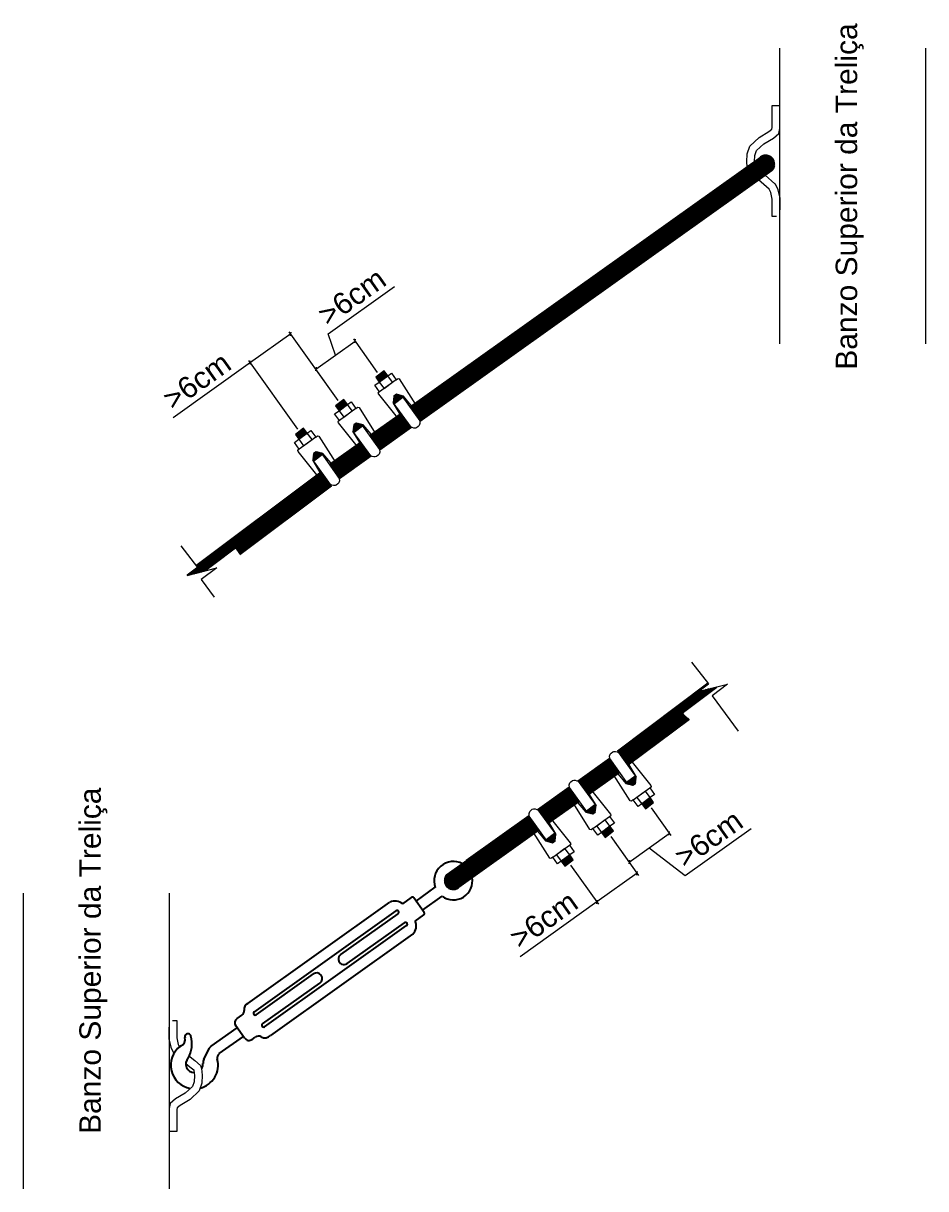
# Model space of a CAD drawing. Header units: inches. Extents: x -37 to 842, y -205 to 94.
# Drawn here: x 125.64 to 126.736, y -174.231 to -172.815 of the extents above; entities that cross this region are included whole.
import ezdxf

# ---------------------------------------------------------------- set-up
doc = ezdxf.new("R2010")
doc.units = ezdxf.units.IN
doc.header["$MEASUREMENT"] = 0
doc.layers.add('ANC_COTAS', color=7, linetype='Continuous', lineweight=9)
doc.layers.add('Cotas', color=9, linetype='Continuous', lineweight=5)
doc.layers.add('Planta da coberta-VIS', color=7, linetype='Continuous')
doc.styles.get("Standard").update_dxf_attribs({"font": 'arial.ttf'})

# ---------------------------------------------------------------- blocks, each defined once
blk = doc.blocks.new('_OBLIQUE')
at = {"color": 0, "linetype": 'ByBlock', "lineweight": -2}
blk.add_line((-0.5, -0.5), (0.5, 0.5), dxfattribs=at)

msp = doc.modelspace()

# ---------------------------------------------------------------- linework, layer by layer
for p, q in [((126.1166, -173.8817), (126.14, -173.865)), ((126.1004, -173.8851), (126.1111, -173.8775)), ((126.1265, -173.8956), (126.114, -173.878)), ((126.1245, -173.8927), (126.1482, -173.8759)), ((125.9124, -174.006), (126.085, -173.8832)), ((125.9124, -174.006), (126.085, -173.8832)), ((125.9198, -174.0165), (126.0925, -173.8937)), ((126.0252, -173.9467), (126.0949, -173.8971)), ((126.0331, -173.9577), (126.1028, -173.9082)), ((126.1155, -173.906), (126.126, -173.8985)), ((125.9326, -174.0344), (126.1052, -173.9116)), ((125.9401, -174.0449), (126.1127, -173.9221)), ((125.9223, -174.0199), (125.992, -173.9703)), ((125.9301, -174.031), (125.9998, -173.9814)), ((125.8993, -174.0245), (125.905, -174.0204)), ((125.8676, -174.0581), (125.8993, -174.0356)), ((125.9084, -174.0484), (125.8978, -174.0335)), ((125.8776, -174.0671), (125.9069, -174.0463)), ((125.9174, -174.0499), (125.9214, -174.047)), ((125.8588, -174.074), (125.8656, -174.0605))]:
    msp.add_line(p, q)
for centre, radius, start, end in [((126.1619, -173.857), 0.0233, 61.7686, 200.2766), ((126.1619, -173.857), 0.0233, 234.0642, 9.5965), ((126.1619, -173.857), 0.0104, 126.1158, 306.1158), ((126.0913, -173.8955), 0.0138, 48.7601, 116.9979), ((126.1123, -173.8792), 0.00208, 35.4286, 125.4286), ((126.0937, -173.8954), 0.0021, 305.4286, 125.4286), ((126.1248, -173.8968), 0.00208, 305.4286, 35.4286), ((126.104, -173.9099), 0.0021, 305.4286, 125.4286), ((126.1031, -173.9121), 0.0138, 313.8593, 26.3103), ((126.0291, -173.9522), 0.00678, 125.4286, 305.4286), ((125.9959, -173.9758), 0.00678, 305.4286, 125.4286), ((125.9167, -174.0139), 0.00902, 118.6999, 184.5599), ((125.9013, -174.0151), 0.00645, 305.4286, 4.5599), ((125.9211, -174.0182), 0.0021, 125.4286, 305.4286), ((125.903, -174.0297), 0.00645, 125.4286, 215.4286), ((125.9314, -174.0327), 0.0021, 125.4286, 305.4286), ((125.8273, -174.0496), 0.00891, 294.206, 14.3747), ((125.8396, -174.0467), 0.00376, 13.4585, 195.6284), ((125.8084, -174.0549), 0.036, 330.5192, 14.6706), ((125.9137, -174.0446), 0.00645, 215.4286, 305.4286), ((125.9252, -174.0523), 0.00645, 59.6134, 125.4286), ((125.9331, -174.0387), 0.00927, 239.6134, 318.2297), ((125.8474, -174.0811), 0.0287, 126.7313, 260.1505), ((125.8336, -174.0636), 0.00645, 114.206, 128.2975), ((125.8336, -174.0636), 0.00645, 114.206, 128.2975), ((125.8713, -174.0634), 0.00645, 125.4286, 153.5332), ((125.8474, -174.0797), 0.0104, 137.5578, 268.0817), ((125.8084, -174.0549), 0.036, 330.5192, 330.9999), ((125.8474, -174.0811), 0.0287, 284.1481, 14.3967), ((125.8474, -174.0797), 0.0104, 327.245, 3.934), ((125.8675, -174.0783), 0.00968, 153.5332, 183.934), ((125.8814, -174.0724), 0.00645, 125.4286, 194.3643)]:
    msp.add_arc(centre, radius, start, end)
at = {"layer": 'ANC_COTAS', "color": 1}
for p, q in [((126.5587, -173.2046), (126.5587, -172.8458)), ((126.7358, -173.2046), (126.7358, -172.8458)), ((126.0823, -173.2436), (126.0867, -173.2404)), ((126.088, -173.2515), (126.0823, -173.2436)), ((126.0867, -173.2404), (126.0926, -173.2485)), ((126.0666, -173.2551), (126.072, -173.2512)), ((126.0723, -173.263), (126.0666, -173.2551)), ((126.072, -173.2512), (126.0778, -173.259)), ((126.0926, -173.2485), (126.0723, -173.263)), ((126.0778, -173.259), (126.088, -173.2515)), ((126.0926, -173.2485), (126.0948, -173.2469)), ((126.0948, -173.2469), (126.0963, -173.2473)), ((126.0963, -173.2473), (126.1159, -173.2784)), ((126.0708, -173.2649), (126.0714, -173.2636)), ((126.0713, -173.2659), (126.0708, -173.2649)), ((126.094, -173.2942), (126.0713, -173.2659)), ((126.0714, -173.2636), (126.0723, -173.263)), ((126.0898, -173.2685), (126.0888, -173.2769)), ((126.0929, -173.2661), (126.0898, -173.2685)), ((126.1014, -173.2684), (126.0929, -173.2661)), ((126.0992, -173.2678), (126.1211, -173.2985)), ((126.1109, -173.2797), (126.1014, -173.2684)), ((126.0177, -173.2899), (126.0231, -173.286)), ((126.0231, -173.286), (126.0289, -173.2938)), ((126.0437, -173.2833), (126.0235, -173.2978)), ((126.0289, -173.2938), (126.0391, -173.2863)), ((126.0334, -173.2785), (126.0378, -173.2752)), ((126.0391, -173.2863), (126.0334, -173.2785)), ((126.0378, -173.2752), (126.0437, -173.2833)), ((126.0437, -173.2833), (126.0459, -173.2817)), ((126.0459, -173.2817), (126.0475, -173.2821)), ((126.0475, -173.2821), (126.0671, -173.3132)), ((126.0888, -173.2769), (126.0974, -173.2912)), ((126.1107, -173.3061), (126.0889, -173.2762)), ((126.1123, -173.2811), (126.1109, -173.2797)), ((126.1133, -173.2811), (126.1123, -173.2811)), ((126.114, -173.2808), (126.1133, -173.2811)), ((126.1145, -173.2804), (126.114, -173.2808)), ((126.1156, -173.2794), (126.1145, -173.2804)), ((126.1159, -173.2784), (126.1156, -173.2794)), ((126.0235, -173.2978), (126.0177, -173.2899)), ((126.022, -173.2997), (126.0225, -173.2985)), ((126.0224, -173.3007), (126.022, -173.2997)), ((126.0451, -173.329), (126.0224, -173.3007)), ((126.0225, -173.2985), (126.0235, -173.2978)), ((126.0441, -173.301), (126.0409, -173.3033)), ((126.0525, -173.3032), (126.0441, -173.301)), ((126.0957, -173.2939), (126.094, -173.2942)), ((126.0972, -173.2928), (126.0957, -173.2939)), ((126.0974, -173.2912), (126.0972, -173.2928)), ((126.1214, -173.3016), (126.1205, -173.3039)), ((126.1211, -173.2985), (126.1214, -173.3016)), ((125.9845, -173.3133), (125.9889, -173.31)), ((125.9903, -173.3211), (125.9845, -173.3133)), ((125.9889, -173.31), (125.9949, -173.3181)), ((126.0409, -173.3033), (126.04, -173.3117)), ((126.0618, -173.341), (126.04, -173.311)), ((126.04, -173.3117), (126.0486, -173.326)), ((126.0503, -173.3026), (126.0722, -173.3333)), ((126.062, -173.3145), (126.0525, -173.3032)), ((126.0634, -173.3159), (126.062, -173.3145)), ((126.0644, -173.3159), (126.0634, -173.3159)), ((126.0651, -173.3156), (126.0644, -173.3159)), ((126.0657, -173.3152), (126.0651, -173.3156)), ((126.0668, -173.3143), (126.0657, -173.3152)), ((126.0671, -173.3132), (126.0668, -173.3143)), ((126.1121, -173.3066), (126.1107, -173.3061)), ((126.1141, -173.3072), (126.1121, -173.3066)), ((126.116, -173.3073), (126.1141, -173.3072)), ((126.1174, -173.3068), (126.116, -173.3073)), ((126.1194, -173.3053), (126.1174, -173.3068)), ((126.1205, -173.3039), (126.1194, -173.3053)), ((125.9689, -173.3247), (125.9743, -173.3208)), ((125.9746, -173.3326), (125.9689, -173.3247)), ((125.9743, -173.3208), (125.98, -173.3286)), ((125.9949, -173.3181), (125.9746, -173.3326)), ((125.98, -173.3286), (125.9903, -173.3211)), ((125.9949, -173.3181), (125.997, -173.3166)), ((125.997, -173.3166), (125.9986, -173.3169)), ((125.9986, -173.3169), (126.0182, -173.348)), ((126.0468, -173.3287), (126.0451, -173.329)), ((126.0484, -173.3276), (126.0468, -173.3287)), ((126.0486, -173.326), (126.0484, -173.3276)), ((125.9731, -173.3345), (125.9737, -173.3333)), ((125.9736, -173.3355), (125.9731, -173.3345)), ((125.9962, -173.3638), (125.9736, -173.3355)), ((125.9737, -173.3333), (125.9746, -173.3326)), ((125.992, -173.3381), (125.9911, -173.3465)), ((125.9952, -173.3358), (125.992, -173.3381)), ((126.0036, -173.338), (125.9952, -173.3358)), ((126.0015, -173.3374), (126.0233, -173.3682)), ((126.0132, -173.3493), (126.0036, -173.338)), ((126.0633, -173.3415), (126.0618, -173.341)), ((126.0652, -173.342), (126.0633, -173.3415)), ((126.0671, -173.3421), (126.0652, -173.342)), ((126.0685, -173.3416), (126.0671, -173.3421)), ((126.0705, -173.3401), (126.0685, -173.3416)), ((126.0717, -173.3387), (126.0705, -173.3401)), ((126.0725, -173.3364), (126.0717, -173.3387)), ((126.0722, -173.3333), (126.0725, -173.3364)), ((125.9911, -173.3465), (125.9997, -173.3609)), ((126.0129, -173.3758), (125.9912, -173.3458)), ((126.0145, -173.3507), (126.0132, -173.3493)), ((126.0155, -173.3508), (126.0145, -173.3507)), ((126.0162, -173.3504), (126.0155, -173.3508)), ((126.0168, -173.35), (126.0162, -173.3504)), ((126.0179, -173.3491), (126.0168, -173.35)), ((126.0182, -173.348), (126.0179, -173.3491)), ((125.9979, -173.3635), (125.9962, -173.3638)), ((125.9995, -173.3624), (125.9979, -173.3635)), ((125.9997, -173.3609), (125.9995, -173.3624)), ((126.0237, -173.3713), (126.0228, -173.3735)), ((126.0233, -173.3682), (126.0237, -173.3713)), ((126.0144, -173.3763), (126.0129, -173.3758)), ((126.0164, -173.3768), (126.0144, -173.3763)), ((126.0183, -173.3769), (126.0164, -173.3768)), ((126.0197, -173.3764), (126.0183, -173.3769)), ((126.0216, -173.375), (126.0197, -173.3764)), ((126.0228, -173.3735), (126.0216, -173.375)), ((125.8308, -173.4502), (125.8512, -173.4766)), ((125.8512, -173.4766), (125.8387, -173.4861)), ((125.8387, -173.4861), (125.8747, -173.4771)), ((125.8747, -173.4771), (125.8557, -173.491)), ((125.8557, -173.491), (125.8716, -173.5126)), ((126.4513, -173.5914), (126.4718, -173.6178)), ((126.4718, -173.6178), (126.4593, -173.6273)), ((126.4593, -173.6273), (126.4952, -173.6183)), ((126.4952, -173.6183), (126.4763, -173.6323)), ((126.4763, -173.6323), (126.508, -173.6754)), ((126.3517, -173.7056), (126.3525, -173.7034)), ((126.352, -173.7087), (126.3517, -173.7056)), ((126.3739, -173.7395), (126.352, -173.7087)), ((126.3525, -173.7034), (126.3537, -173.7019)), ((126.3537, -173.7019), (126.3557, -173.7005)), ((126.3557, -173.7005), (126.3571, -173.7)), ((126.3571, -173.7), (126.359, -173.7001)), ((126.359, -173.7001), (126.3609, -173.7006)), ((126.3609, -173.7006), (126.3624, -173.7011)), ((126.3624, -173.7011), (126.3841, -173.7311)), ((126.3585, -173.7269), (126.3591, -173.7265)), ((126.3591, -173.7265), (126.3598, -173.7261)), ((126.3598, -173.7261), (126.3608, -173.7262)), ((126.3608, -173.7262), (126.3622, -173.7276)), ((126.3756, -173.7161), (126.3758, -173.7145)), ((126.3842, -173.7304), (126.3756, -173.7161)), ((126.3758, -173.7145), (126.3774, -173.7134)), ((126.3774, -173.7134), (126.3791, -173.7131)), ((126.3791, -173.7131), (126.4017, -173.7414)), ((126.3028, -173.7405), (126.3036, -173.7382)), ((126.3031, -173.7436), (126.3028, -173.7405)), ((126.3036, -173.7382), (126.3048, -173.7368)), ((126.3048, -173.7368), (126.3068, -173.7353)), ((126.3068, -173.7353), (126.3082, -173.7348)), ((126.3082, -173.7348), (126.3101, -173.7349)), ((126.3101, -173.7349), (126.312, -173.7355)), ((126.312, -173.7355), (126.3135, -173.7359)), ((126.3135, -173.7359), (126.3353, -173.7659)), ((126.3571, -173.7289), (126.3574, -173.7278)), ((126.3767, -173.76), (126.3571, -173.7289)), ((126.3574, -173.7278), (126.3585, -173.7269)), ((126.3622, -173.7276), (126.3717, -173.7389)), ((126.3717, -173.7389), (126.3801, -173.7411)), ((126.3801, -173.7411), (126.3833, -173.7388)), ((126.3833, -173.7388), (126.3842, -173.7304)), ((126.325, -173.7743), (126.3031, -173.7436)), ((126.3267, -173.7509), (126.3269, -173.7493)), ((126.3354, -173.7652), (126.3267, -173.7509)), ((126.3269, -173.7493), (126.3285, -173.7482)), ((126.3285, -173.7482), (126.3302, -173.7479)), ((126.3302, -173.7479), (126.3529, -173.7762)), ((126.3805, -173.7588), (126.4007, -173.7443)), ((126.3953, -173.7483), (126.385, -173.7558)), ((126.401, -173.7561), (126.3953, -173.7483)), ((126.4016, -173.7436), (126.4007, -173.7443)), ((126.4007, -173.7443), (126.4065, -173.7522)), ((126.4065, -173.7522), (126.401, -173.7561)), ((126.4022, -173.7424), (126.4016, -173.7436)), ((126.4017, -173.7414), (126.4022, -173.7424)), ((126.3083, -173.7637), (126.3086, -173.7626)), ((126.3279, -173.7948), (126.3083, -173.7637)), ((126.3086, -173.7626), (126.3096, -173.7617)), ((126.3096, -173.7617), (126.3102, -173.7613)), ((126.3102, -173.7613), (126.3109, -173.761)), ((126.3109, -173.761), (126.3119, -173.761)), ((126.3119, -173.761), (126.3133, -173.7624)), ((126.3133, -173.7624), (126.3228, -173.7737)), ((126.3344, -173.7736), (126.3354, -173.7652)), ((126.3783, -173.7603), (126.3767, -173.76)), ((126.3805, -173.7588), (126.3783, -173.7603)), ((126.3864, -173.7669), (126.3805, -173.7588)), ((126.385, -173.7558), (126.3908, -173.7636)), ((126.3908, -173.7636), (126.3864, -173.7669)), ((126.2539, -173.7753), (126.2548, -173.773)), ((126.2542, -173.7784), (126.2539, -173.7753)), ((126.2761, -173.8091), (126.2542, -173.7784)), ((126.2548, -173.773), (126.256, -173.7716)), ((126.256, -173.7716), (126.2579, -173.7701)), ((126.2579, -173.7701), (126.2593, -173.7696)), ((126.2593, -173.7696), (126.2612, -173.7697)), ((126.2612, -173.7697), (126.2632, -173.7703)), ((126.2632, -173.7703), (126.2646, -173.7708)), ((126.2646, -173.7708), (126.2864, -173.8007)), ((126.2781, -173.7841), (126.2797, -173.783)), ((126.2797, -173.783), (126.2813, -173.7827)), ((126.2813, -173.7827), (126.304, -173.811)), ((126.3228, -173.7737), (126.3313, -173.7759)), ((126.3313, -173.7759), (126.3344, -173.7736)), ((126.3316, -173.7936), (126.3518, -173.7791)), ((126.3464, -173.7831), (126.3362, -173.7906)), ((126.3522, -173.7909), (126.3464, -173.7831)), ((126.3528, -173.7784), (126.3518, -173.7791)), ((126.3518, -173.7791), (126.3576, -173.787)), ((126.3533, -173.7772), (126.3528, -173.7784)), ((126.3529, -173.7762), (126.3533, -173.7772)), ((126.2597, -173.7975), (126.2608, -173.7965)), ((126.2608, -173.7965), (126.2614, -173.7961)), ((126.2614, -173.7961), (126.2621, -173.7958)), ((126.2621, -173.7958), (126.263, -173.7958)), ((126.263, -173.7958), (126.2644, -173.7973)), ((126.2644, -173.7973), (126.2739, -173.8085)), ((126.2779, -173.7857), (126.2781, -173.7841)), ((126.2865, -173.8), (126.2779, -173.7857)), ((126.3294, -173.7952), (126.3279, -173.7948)), ((126.3316, -173.7936), (126.3294, -173.7952)), ((126.3375, -173.8017), (126.3316, -173.7936)), ((126.3362, -173.7906), (126.3419, -173.7984)), ((126.3576, -173.787), (126.3522, -173.7909)), ((126.2594, -173.7985), (126.2597, -173.7975)), ((126.279, -173.8296), (126.2594, -173.7985)), ((126.2739, -173.8085), (126.2824, -173.8108)), ((126.2824, -173.8108), (126.2856, -173.8084)), ((126.2856, -173.8084), (126.2865, -173.8)), ((126.304, -173.811), (126.3045, -173.8121)), ((126.3419, -173.7984), (126.3375, -173.8017)), ((126.2827, -173.8284), (126.303, -173.8139)), ((126.2976, -173.8179), (126.2873, -173.8254)), ((126.2873, -173.8254), (126.293, -173.8333)), ((126.3033, -173.8257), (126.2976, -173.8179)), ((126.3039, -173.8133), (126.303, -173.8139)), ((126.303, -173.8139), (126.3087, -173.8218)), ((126.3087, -173.8218), (126.3033, -173.8257)), ((126.3045, -173.8121), (126.3039, -173.8133)), ((126.2805, -173.83), (126.279, -173.8296)), ((126.2827, -173.8284), (126.2805, -173.83)), ((126.2886, -173.8365), (126.2827, -173.8284)), ((126.293, -173.8333), (126.2886, -173.8365)), ((125.6395, -173.8723), (125.6395, -174.2312)), ((125.8166, -173.8723), (125.8166, -174.2312))]:
    msp.add_line(p, q, dxfattribs=at)
for points in [[(126.519, -172.9898), (126.5185, -172.9836), (126.5189, -172.9739), (126.5221, -172.9647), (126.5333, -172.9541), (126.5454, -172.947), (126.5488, -172.944), (126.5493, -172.942), (126.5493, -172.9154), (126.5587, -172.9154)], [(126.5279, -172.9834), (126.5279, -172.9834), (126.5283, -172.9758), (126.5303, -172.97), (126.539, -172.9617), (126.5509, -172.9548), (126.5575, -172.9491), (126.5587, -172.943), (126.5587, -172.9239)], [(126.5527, -173.0103), (126.5406, -173)], [(126.5456, -173.0167), (126.5326, -173.0057)], [(126.5546, -173.0502), (126.5494, -173.0502), (126.5494, -173.0289), (126.5477, -173.0209), (126.5456, -173.0167)], [(126.5589, -173.0418), (126.5589, -173.0279), (126.5567, -173.0177), (126.5534, -173.0109), (126.5527, -173.0103)], [(126.0778, -173.2375), (126.0678, -173.2454), (126.072, -173.2512), (126.0823, -173.2436), (126.0778, -173.2375)], [(126.0782, -173.2381), (126.0684, -173.2462)], [(126.0787, -173.2387), (126.0688, -173.2468)], [(126.0791, -173.2393), (126.0693, -173.2474)], [(126.0796, -173.2399), (126.0697, -173.248)], [(126.08, -173.2405), (126.0701, -173.2486)], [(126.0805, -173.2412), (126.0706, -173.2493)], [(126.0809, -173.2418), (126.0711, -173.2499)], [(126.0814, -173.2424), (126.0715, -173.2505)], [(126.0818, -173.243), (126.0719, -173.2511)], [(126.0289, -173.2723), (126.019, -173.2803), (126.0231, -173.286), (126.0334, -173.2785), (126.0289, -173.2723)], [(126.0294, -173.2729), (126.0195, -173.281)], [(126.0983, -173.2676), (126.089, -173.2752)], [(126.089, -173.2754), (126.0903, -173.2772), (126.1006, -173.2697), (126.0992, -173.2678)], [(126.0974, -173.2673), (126.0891, -173.2741)], [(126.0965, -173.2671), (126.0893, -173.273)], [(126.0956, -173.2669), (126.0894, -173.272)], [(126.0992, -173.2678), (126.0894, -173.2759)], [(126.0947, -173.2666), (126.0895, -173.2709)], [(126.0938, -173.2664), (126.0896, -173.2698)], [(126.0921, -173.2667), (126.0897, -173.2686)], [(126.0997, -173.2684), (126.0898, -173.2765)], [(126.1001, -173.269), (126.0902, -173.2771)], [(126.0298, -173.2735), (126.02, -173.2816)], [(126.0302, -173.2741), (126.0204, -173.2822)], [(126.0307, -173.2747), (126.0208, -173.2828)], [(126.0311, -173.2753), (126.0213, -173.2834)], [(126.0316, -173.276), (126.0218, -173.2841)], [(126.032, -173.2766), (126.0222, -173.2847)], [(126.0325, -173.2772), (126.0226, -173.2853)], [(126.0329, -173.2778), (126.0231, -173.2859)], [(126.0467, -173.3017), (126.0405, -173.3068)], [(126.0458, -173.3014), (126.0406, -173.3057)], [(126.045, -173.3012), (126.0407, -173.3047)], [(126.0432, -173.3016), (126.0409, -173.3034)], [(125.9801, -173.3071), (125.9701, -173.3151), (125.9743, -173.3208), (125.9845, -173.3133), (125.9801, -173.3071)], [(125.9805, -173.3077), (125.9706, -173.3158)], [(125.9809, -173.3083), (125.9711, -173.3164)], [(125.9814, -173.3089), (125.9715, -173.317)], [(125.9818, -173.3096), (125.972, -173.3176)], [(125.9823, -173.3102), (125.9724, -173.3182)], [(125.9827, -173.3108), (125.9729, -173.3189)], [(125.9832, -173.3114), (125.9733, -173.3195)], [(125.9836, -173.312), (125.9738, -173.3201)], [(125.9841, -173.3126), (125.9742, -173.3207)], [(126.0495, -173.3024), (126.0401, -173.31)], [(126.0401, -173.3102), (126.0414, -173.312), (126.0517, -173.3045), (126.0504, -173.3026)], [(126.0485, -173.3021), (126.0403, -173.3089)], [(126.0476, -173.3019), (126.0404, -173.3078)], [(126.0504, -173.3026), (126.0405, -173.3107)], [(126.0508, -173.3032), (126.0409, -173.3113)], [(126.0512, -173.3038), (126.0414, -173.3119)], [(126.0006, -173.3372), (125.9913, -173.3449)], [(125.9913, -173.345), (125.9926, -173.3468), (126.0028, -173.3393), (126.0015, -173.3374)], [(125.9996, -173.337), (125.9914, -173.3437)], [(125.9987, -173.3367), (125.9915, -173.3426)], [(125.9979, -173.3365), (125.9916, -173.3416)], [(126.0015, -173.3375), (125.9916, -173.3455)], [(125.997, -173.3362), (125.9918, -173.3405)], [(125.9961, -173.336), (125.9919, -173.3395)], [(125.9944, -173.3364), (125.992, -173.3382)], [(126.0019, -173.3381), (125.9921, -173.3461)], [(126.0024, -173.3387), (125.9925, -173.3467)], [(126.3841, -173.7319), (126.3827, -173.7301), (126.3725, -173.7376), (126.3738, -173.7395)], [(126.373, -173.7382), (126.3828, -173.7302)], [(126.3734, -173.7389), (126.3832, -173.7308)], [(126.3738, -173.7395), (126.3837, -173.7314)], [(126.3747, -173.7397), (126.384, -173.732)], [(126.3757, -173.7399), (126.3839, -173.7332)], [(126.3766, -173.7402), (126.3838, -173.7343)], [(126.3775, -173.7404), (126.3837, -173.7353)], [(126.3783, -173.7407), (126.3836, -173.7364)], [(126.3792, -173.7409), (126.3835, -173.7374)], [(126.381, -173.7405), (126.3833, -173.7387)], [(126.3352, -173.7667), (126.3339, -173.7649), (126.3236, -173.7724), (126.325, -173.7743)], [(126.3241, -173.7731), (126.3339, -173.765)], [(126.3245, -173.7737), (126.3344, -173.7656)], [(126.325, -173.7743), (126.3348, -173.7662)], [(126.3259, -173.7745), (126.3352, -173.7669)], [(126.3268, -173.7748), (126.335, -173.768)], [(126.3953, -173.7698), (126.4052, -173.7618), (126.401, -173.7561), (126.3908, -173.7636), (126.3953, -173.7698)], [(126.3913, -173.7643), (126.4011, -173.7562)], [(126.3917, -173.7649), (126.4016, -173.7568)], [(126.3921, -173.7655), (126.402, -173.7574)], [(126.3926, -173.7661), (126.4024, -173.758)], [(126.3931, -173.7668), (126.4029, -173.7587)], [(126.3935, -173.7674), (126.4034, -173.7593)], [(126.3939, -173.768), (126.4038, -173.7599)], [(126.3944, -173.7686), (126.4042, -173.7605)], [(126.3948, -173.7692), (126.4047, -173.7611)], [(126.3277, -173.775), (126.3349, -173.7691)], [(126.3286, -173.7752), (126.3348, -173.7701)], [(126.3295, -173.7755), (126.3347, -173.7712)], [(126.3304, -173.7757), (126.3346, -173.7722)], [(126.3321, -173.7753), (126.3345, -173.7735)], [(126.3464, -173.8046), (126.3564, -173.7966), (126.3522, -173.7909), (126.3419, -173.7984), (126.3464, -173.8046)], [(126.3424, -173.7991), (126.3522, -173.791)], [(126.3428, -173.7997), (126.3527, -173.7916)], [(126.3433, -173.8003), (126.3531, -173.7922)], [(126.3437, -173.8009), (126.3536, -173.7928)], [(126.3442, -173.8016), (126.354, -173.7935)], [(126.3446, -173.8022), (126.3545, -173.7941)], [(126.3451, -173.8028), (126.3549, -173.7947)], [(126.3455, -173.8034), (126.3554, -173.7953)], [(126.346, -173.804), (126.3558, -173.7959)], [(126.2863, -173.8015), (126.285, -173.7997), (126.2747, -173.8072), (126.2761, -173.8091)], [(126.2752, -173.8079), (126.2851, -173.7998)], [(126.2757, -173.8085), (126.2855, -173.8004)], [(126.2761, -173.8091), (126.2859, -173.801)], [(126.277, -173.8093), (126.2863, -173.8017)], [(126.278, -173.8096), (126.2862, -173.8028)], [(126.2788, -173.8098), (126.2861, -173.8039)], [(126.2797, -173.81), (126.2859, -173.8049)], [(126.2806, -173.8103), (126.2858, -173.806)], [(126.2815, -173.8105), (126.2857, -173.8071)], [(126.2832, -173.8102), (126.2856, -173.8083)], [(126.2975, -173.8394), (126.3075, -173.8315), (126.3033, -173.8257), (126.293, -173.8333), (126.2975, -173.8394)], [(126.2935, -173.8339), (126.3034, -173.8258)], [(126.294, -173.8345), (126.3038, -173.8264)], [(126.2944, -173.8351), (126.3043, -173.827)], [(126.2948, -173.8357), (126.3047, -173.8276)], [(126.2953, -173.8364), (126.3052, -173.8283)], [(126.2958, -173.837), (126.3056, -173.8289)], [(126.2962, -173.8376), (126.3061, -173.8295)], [(126.2966, -173.8382), (126.3065, -173.8301)], [(126.2971, -173.8388), (126.3069, -173.8307)], [(125.8164, -174.0351), (125.8164, -174.049), (125.8186, -174.0592), (125.8219, -174.066), (125.8226, -174.0666)], [(125.8207, -174.0267), (125.8259, -174.0267), (125.8259, -174.048), (125.8276, -174.056), (125.8297, -174.0602)], [(125.8402, -174.0694), (125.8479, -174.0756), (125.8549, -174.0813), (125.8562, -174.0853), (125.8569, -174.0933), (125.8565, -174.103), (125.8532, -174.1122), (125.8421, -174.1228), (125.8299, -174.1299), (125.8265, -174.1329), (125.8261, -174.1349), (125.8261, -174.1616), (125.8166, -174.1616)], [(125.8371, -174.079), (125.8419, -174.083), (125.8467, -174.0869), (125.8468, -174.0872), (125.8474, -174.0935), (125.8471, -174.1012), (125.845, -174.1069), (125.8363, -174.1152), (125.8244, -174.1221), (125.8179, -174.1278), (125.8166, -174.1339), (125.8166, -174.153)]]:
    msp.add_lwpolyline(points, dxfattribs=at)
msp.add_arc((126.5415, -172.9862), 0.0108, 290.2631, 144.7837, dxfattribs=at)
at = {"layer": 'Cotas'}
for p, q in [((126.01, -173.1925), (126.0904, -173.1352)), ((125.9645, -173.1928), (125.9156, -173.2276)), ((126.0221, -173.2736), (125.9626, -173.1902)), ((125.9949, -173.2355), (126.0427, -173.2014)), ((126.0188, -173.2185), (126.01, -173.1925)), ((126.0699, -173.2396), (126.0409, -173.1988)), ((125.9156, -173.2276), (125.8217, -173.2946)), ((125.9732, -173.3085), (125.9137, -173.225)), ((126.0221, -173.2736), (125.993, -173.2329)), ((126.4021, -173.7685), (126.4261, -173.8022)), ((126.4435, -173.8508), (126.5239, -173.7935)), ((126.3533, -173.8033), (126.387, -173.8507)), ((126.3533, -173.8033), (126.3773, -173.837)), ((126.3754, -173.8343), (126.4243, -173.7995)), ((126.3998, -173.8169), (126.4435, -173.8508)), ((126.3044, -173.8381), (126.3382, -173.8855)), ((126.3852, -173.848), (126.3363, -173.8828)), ((126.3363, -173.8828), (126.243, -173.9493))]:
    msp.add_line(p, q, dxfattribs=at)
at = {"layer": 'Planta da coberta-VIS', "color": 1}
for p, q in [((126.5385, -172.9759), (126.1091, -173.2818)), ((126.5387, -172.9758), (126.1092, -173.2818)), ((126.5393, -172.9757), (126.1093, -173.282)), ((126.5402, -172.9756), (126.1096, -173.2824)), ((126.5413, -172.9755), (126.1099, -173.2828)), ((126.5424, -172.9755), (126.1103, -173.2834)), ((126.5436, -172.9757), (126.1108, -173.2841)), ((126.5448, -172.976), (126.1113, -173.2848)), ((126.546, -172.9765), (126.1119, -173.2857)), ((126.5471, -172.9771), (126.1126, -173.2866)), ((126.5482, -172.9778), (126.1133, -173.2876)), ((126.5491, -172.9787), (126.114, -173.2887)), ((126.55, -172.9797), (126.1148, -173.2897)), ((126.5507, -172.9808), (126.1156, -173.2908)), ((126.5513, -172.982), (126.1163, -173.2918)), ((126.5518, -172.9832), (126.117, -173.2929)), ((126.5521, -172.9845), (126.1178, -173.2939)), ((126.5522, -172.9858), (126.1184, -173.2948)), ((126.5522, -172.9871), (126.119, -173.2957)), ((126.552, -172.9884), (126.1196, -173.2964)), ((126.5516, -172.9897), (126.1201, -173.2971)), ((126.5512, -172.9909), (126.1205, -173.2977)), ((126.5505, -172.992), (126.1208, -173.2981)), ((126.5498, -172.9931), (126.121, -173.2985)), ((126.549, -172.9939), (126.1211, -173.2987)), ((126.5485, -172.9944), (126.1211, -173.2988)), ((126.0985, -173.2894), (126.0603, -173.3166)), ((126.0985, -173.2894), (126.0603, -173.3166)), ((126.0987, -173.2896), (126.0605, -173.3168)), ((126.0989, -173.29), (126.0607, -173.3172)), ((126.0992, -173.2904), (126.061, -173.3176)), ((126.0996, -173.291), (126.0614, -173.3182)), ((126.1001, -173.2916), (126.0619, -173.3189)), ((126.1007, -173.2924), (126.0625, -173.3197)), ((126.1013, -173.2933), (126.0631, -173.3205)), ((126.102, -173.2942), (126.0637, -173.3215)), ((126.1027, -173.2952), (126.0644, -173.3224)), ((126.1034, -173.2962), (126.0652, -173.3235)), ((126.1042, -173.2973), (126.0659, -173.3245)), ((126.105, -173.2983), (126.0667, -173.3256)), ((126.1057, -173.2994), (126.0674, -173.3267)), ((126.1065, -173.3004), (126.0682, -173.3277)), ((126.1072, -173.3014), (126.0689, -173.3287)), ((126.1079, -173.3023), (126.0695, -173.3296)), ((126.1085, -173.3032), (126.0702, -173.3305)), ((126.1091, -173.3039), (126.0707, -173.3313)), ((126.1096, -173.3046), (126.0712, -173.3319)), ((126.11, -173.3052), (126.0716, -173.3325)), ((126.1103, -173.3056), (126.0719, -173.333)), ((126.1105, -173.306), (126.0722, -173.3333)), ((126.1107, -173.3062), (126.0722, -173.3335)), ((126.1108, -173.3062), (126.0722, -173.3336)), ((126.0496, -173.3242), (126.0114, -173.3515)), ((126.0496, -173.3242), (126.0114, -173.3514)), ((126.0498, -173.3244), (126.0116, -173.3517)), ((126.05, -173.3248), (126.0118, -173.352)), ((126.0504, -173.3252), (126.0121, -173.3524)), ((126.0508, -173.3258), (126.0125, -173.353)), ((126.0513, -173.3265), (126.013, -173.3537)), ((126.0518, -173.3272), (126.0136, -173.3545)), ((126.0524, -173.3281), (126.0142, -173.3553)), ((126.0531, -173.329), (126.0149, -173.3563)), ((126.0538, -173.33), (126.0156, -173.3573)), ((126.0546, -173.331), (126.0163, -173.3583)), ((126.0553, -173.3321), (126.0171, -173.3593)), ((126.0561, -173.3331), (126.0178, -173.3604)), ((126.0569, -173.3342), (126.0186, -173.3615)), ((126.0576, -173.3352), (126.0193, -173.3625)), ((126.0583, -173.3362), (126.02, -173.3635)), ((126.059, -173.3371), (126.0207, -173.3644)), ((126.0596, -173.338), (126.0213, -173.3653)), ((126.0602, -173.3387), (126.0218, -173.3661)), ((126.0607, -173.3394), (126.0223, -173.3667)), ((126.0611, -173.34), (126.0227, -173.3673)), ((126.0614, -173.3404), (126.0231, -173.3678)), ((126.0617, -173.3408), (126.0233, -173.3681)), ((126.0618, -173.341), (126.0234, -173.3684)), ((126.0619, -173.341), (126.0234, -173.3684)), ((125.8389, -173.486), (126.0032, -173.3627)), ((125.8413, -173.4854), (126.0038, -173.3635)), ((125.8439, -173.4848), (126.0044, -173.3643)), ((125.8468, -173.484), (126.0051, -173.3653)), ((125.8496, -173.4745), (126.0015, -173.3605)), ((125.8496, -173.4745), (126.0015, -173.3605)), ((125.8498, -173.4747), (126.0017, -173.3607)), ((125.8498, -173.4833), (126.0058, -173.3662)), ((125.85, -173.4751), (126.0019, -173.3611)), ((125.8504, -173.4755), (126.0023, -173.3615)), ((125.8508, -173.4761), (126.0027, -173.3621)), ((125.853, -173.4825), (126.0066, -173.3672)), ((125.8562, -173.4817), (126.0074, -173.3683)), ((125.8595, -173.4809), (126.0081, -173.3693)), ((125.8977, -173.4539), (126.0089, -173.3704)), ((125.8984, -173.4549), (126.0097, -173.3714)), ((125.8992, -173.4559), (126.0104, -173.3724)), ((125.8998, -173.4568), (126.0111, -173.3733)), ((125.9005, -173.4576), (126.0117, -173.3741)), ((125.901, -173.4584), (126.0123, -173.3749)), ((125.9015, -173.459), (126.0128, -173.3756)), ((125.902, -173.4596), (126.0132, -173.3761)), ((125.9023, -173.4601), (126.0136, -173.3766)), ((125.9025, -173.4604), (126.0138, -173.3769)), ((125.9027, -173.4606), (126.014, -173.377)), ((125.9027, -173.4606), (126.0141, -173.3771)), ((126.4713, -173.6172), (126.3612, -173.6998)), ((126.4713, -173.6173), (126.3613, -173.6999)), ((126.4715, -173.6175), (126.3615, -173.7)), ((126.4717, -173.6178), (126.3618, -173.7003)), ((126.4604, -173.627), (126.3621, -173.7008)), ((126.4621, -173.6266), (126.3625, -173.7014)), ((126.4642, -173.6261), (126.363, -173.702)), ((126.4666, -173.6255), (126.3636, -173.7028)), ((126.4692, -173.6248), (126.3642, -173.7036)), ((126.4721, -173.6241), (126.3649, -173.7045)), ((126.4751, -173.6233), (126.3656, -173.7055)), ((126.4783, -173.6226), (126.3664, -173.7065)), ((126.4815, -173.6217), (126.3672, -173.7076)), ((126.441, -173.6538), (126.368, -173.7086)), ((126.4418, -173.6548), (126.3687, -173.7097)), ((126.4426, -173.6558), (126.3695, -173.7107)), ((126.4435, -173.6567), (126.3702, -173.7116)), ((126.4443, -173.6575), (126.3709, -173.7126)), ((126.4451, -173.6582), (126.3716, -173.7134)), ((126.4459, -173.6588), (126.3721, -173.7142)), ((126.4466, -173.6594), (126.3726, -173.7148)), ((126.4471, -173.6598), (126.3731, -173.7154)), ((126.4476, -173.6601), (126.3734, -173.7158)), ((126.448, -173.6604), (126.3736, -173.7162)), ((126.4482, -173.6605), (126.3738, -173.7164)), ((126.4483, -173.6606), (126.3738, -173.7164)), ((126.3134, -173.7359), (126.3519, -173.7085)), ((126.3135, -173.7359), (126.352, -173.7085)), ((126.3137, -173.7361), (126.352, -173.7088)), ((126.3139, -173.7365), (126.3523, -173.7091)), ((126.3142, -173.7369), (126.3526, -173.7096)), ((126.3146, -173.7375), (126.353, -173.7102)), ((126.3151, -173.7382), (126.3535, -173.7108)), ((126.3157, -173.7389), (126.354, -173.7116)), ((126.3163, -173.7398), (126.3546, -173.7125)), ((126.317, -173.7407), (126.3553, -173.7134)), ((126.3177, -173.7417), (126.356, -173.7144)), ((126.3184, -173.7427), (126.3567, -173.7154)), ((126.3192, -173.7438), (126.3575, -173.7165)), ((126.32, -173.7448), (126.3583, -173.7176)), ((126.3207, -173.7459), (126.359, -173.7186)), ((126.3215, -173.7469), (126.3597, -173.7196)), ((126.3222, -173.7479), (126.3605, -173.7206)), ((126.3229, -173.7488), (126.3611, -173.7216)), ((126.3235, -173.7497), (126.3617, -173.7224)), ((126.3241, -173.7504), (126.3623, -173.7232)), ((126.3246, -173.7511), (126.3628, -173.7239)), ((126.325, -173.7517), (126.3632, -173.7245)), ((126.3253, -173.7521), (126.3635, -173.7249)), ((126.3255, -173.7525), (126.3637, -173.7252)), ((126.3257, -173.7527), (126.3639, -173.7254)), ((126.3257, -173.7527), (126.3639, -173.7255)), ((126.2645, -173.7707), (126.3031, -173.7433)), ((126.2646, -173.7708), (126.3031, -173.7434)), ((126.2648, -173.7709), (126.3032, -173.7436)), ((126.265, -173.7713), (126.3034, -173.7439)), ((126.2654, -173.7717), (126.3037, -173.7444)), ((126.2658, -173.7723), (126.3041, -173.745)), ((126.2663, -173.773), (126.3046, -173.7456)), ((126.2668, -173.7737), (126.3052, -173.7464)), ((126.2674, -173.7746), (126.3058, -173.7473)), ((126.2681, -173.7755), (126.3064, -173.7482)), ((126.2688, -173.7765), (126.3071, -173.7492)), ((126.2696, -173.7775), (126.3079, -173.7502)), ((126.2703, -173.7786), (126.3086, -173.7513)), ((126.2711, -173.7796), (126.3094, -173.7524)), ((126.2719, -173.7807), (126.3101, -173.7534)), ((126.2726, -173.7817), (126.3109, -173.7545)), ((126.2733, -173.7827), (126.3116, -173.7555)), ((126.274, -173.7836), (126.3123, -173.7564)), ((126.2746, -173.7845), (126.3129, -173.7572)), ((126.2752, -173.7853), (126.3134, -173.758)), ((126.2757, -173.7859), (126.3139, -173.7587)), ((126.2761, -173.7865), (126.3143, -173.7593)), ((126.2764, -173.787), (126.3146, -173.7597)), ((126.2767, -173.7873), (126.3149, -173.7601)), ((126.2768, -173.7875), (126.315, -173.7603)), ((126.2769, -173.7875), (126.3151, -173.7603)), ((126.1514, -173.8572), (126.2569, -173.7821)), ((126.1515, -173.8559), (126.2563, -173.7812)), ((126.1516, -173.8586), (126.2576, -173.783)), ((126.1517, -173.8546), (126.2557, -173.7805)), ((126.1521, -173.8532), (126.2552, -173.7798)), ((126.1527, -173.852), (126.2548, -173.7792)), ((126.1535, -173.8507), (126.2545, -173.7788)), ((126.1548, -173.8493), (126.2543, -173.7784)), ((126.1779, -173.8324), (126.2542, -173.7781)), ((126.178, -173.8325), (126.2542, -173.7782)), ((126.1518, -173.8598), (126.2583, -173.784)), ((126.1523, -173.8611), (126.259, -173.7851)), ((126.1529, -173.8623), (126.2598, -173.7861)), ((126.1536, -173.8633), (126.2605, -173.7872)), ((126.1545, -173.8643), (126.2613, -173.7882)), ((126.1554, -173.8652), (126.262, -173.7893)), ((126.1565, -173.8659), (126.2627, -173.7903)), ((126.1577, -173.8665), (126.2634, -173.7912)), ((126.1589, -173.8669), (126.264, -173.7921)), ((126.1601, -173.8672), (126.2646, -173.7928)), ((126.1614, -173.8674), (126.265, -173.7935)), ((126.1626, -173.8674), (126.2654, -173.7941)), ((126.1638, -173.8672), (126.2658, -173.7945)), ((126.1648, -173.867), (126.266, -173.7949)), ((126.1656, -173.8667), (126.2661, -173.7951)), ((126.1659, -173.8666), (126.2662, -173.7951))]:
    msp.add_line(p, q, dxfattribs=at)

# ---------------------------------------------------------------- block references
at = {"layer": 'Cotas'}
for p, xscale, yscale, zscale, rotation in [((125.9645, -173.1928), 0.003257270266524391, 0.003257270266524391, 0.003257270266524391, 35.46479909120124), ((126.0427, -173.2014), 0.003257270266524391, 0.003257270266524391, 0.003257270266524391, 35.46479909120168), ((125.9156, -173.2276), 0.003257270266524391, 0.003257270266524391, 0.003257270266524391, 215.4647990912011), ((125.9949, -173.2355), 0.00325727026652439, 0.00325727026652439, 0.00325727026652439, 215.4647990912017), ((126.4243, -173.7995), 0.003257270266524391, 0.003257270266524391, 0.003257270266524391, 35.46479909121607), ((126.3754, -173.8343), 0.003257270266524391, 0.003257270266524391, 0.003257270266524391, 215.4647990912161), ((126.3852, -173.848), 0.003257270266524391, 0.003257270266524391, 0.003257270266524391, 35.46479909121766), ((126.3363, -173.8828), 0.003257270266524391, 0.003257270266524391, 0.003257270266524391, 215.4647990912175)]:
    msp.add_blockref('_OBLIQUE', p, dxfattribs=dict(at, xscale=xscale, yscale=yscale, zscale=zscale, rotation=rotation))

# ---------------------------------------------------------------- texts
at = {"layer": 'ANC_COTAS', "color": 1, "char_height": 0.026058, "attachment_point": 5, "rotation": 90}
for insert in [(126.6435, -173.0258), (125.7247, -173.9542)]:
    msp.add_mtext('Banzo Superior da Treliça', dxfattribs=dict(at, insert=insert))
at = {"layer": 'Cotas', "char_height": 0.02606, "attachment_point": 5, "rotation": 35.4648}
for insert in [(126.0387, -173.1477), (125.8504, -173.2498), (126.4722, -173.806), (126.2717, -173.9045)]:
    msp.add_mtext('>6cm', dxfattribs=dict(at, insert=insert))

doc.saveas('drawing.dxf')
